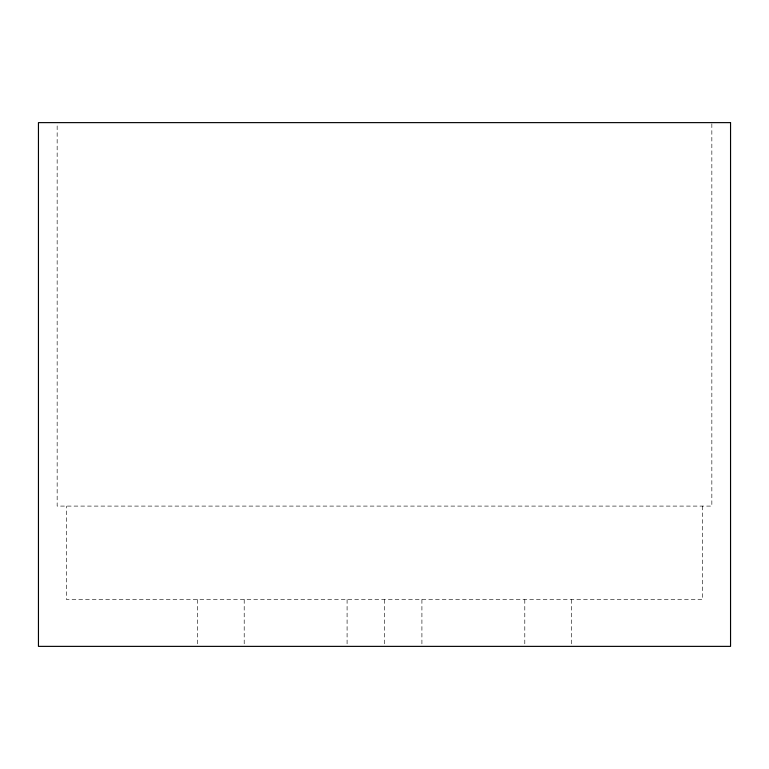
<?xml version="1.0" encoding="UTF-8"?>
<svg xmlns="http://www.w3.org/2000/svg" width="769" height="769" viewBox="0 0 769 769"><rect width="100%" height="100%" fill="white"/><g stroke="black" fill="none" stroke-linecap="round" stroke-linejoin="round"><path stroke-width="0.58" stroke-dasharray="3.85 2.88" d="M711.844 123.819L711.844 506.089L57.156 506.089L57.156 123.819M702.491 506.089L702.491 599.609L66.509 599.609L66.509 506.089M571.55 599.609L571.55 646.373M524.794 599.609L524.794 646.373M421.912 599.609L421.912 646.373M384.5 599.609L384.5 646.373M347.088 599.609L347.088 646.373M244.206 599.609L244.206 645.181M197.45 599.609L197.45 646.373"/><path stroke-width="1.15" d="M730.55 122.627L38.45 122.627L38.45 646.373L730.55 646.373L730.55 122.627"/></g></svg>
